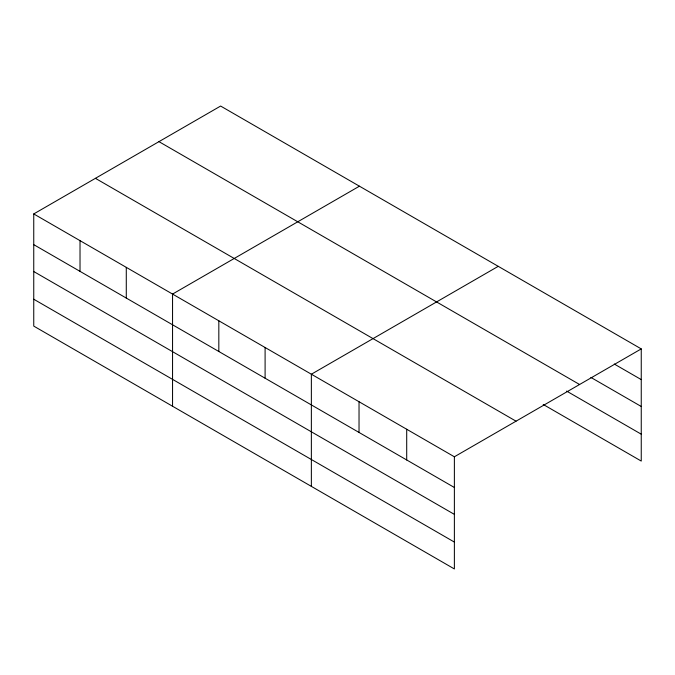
<?xml version="1.0" encoding="UTF-8"?>
<svg xmlns="http://www.w3.org/2000/svg" width="675" height="675" viewBox="0 0 675 675"><rect width="100%" height="100%" fill="white"/><g stroke="black" fill="none" stroke-linecap="round" stroke-linejoin="round"><path stroke-width="1.01" d="M454.376 514.375L454.376 456.781L33.75 213.933L33.75 326.101L454.376 568.949L454.376 514.375L33.75 271.527M33.75 213.933L220.624 106.051L641.25 348.899L641.25 461.067L543.206 404.46M359.429 186.19L172.555 294.072L172.555 406.249M498.234 266.33L311.361 374.22L311.361 486.388M454.376 456.781L641.25 348.899M614.267 364.027L641.25 379.603M590.878 377.409L641.25 406.485M158.954 141.649L579.58 384.497M566.595 391.078L641.25 434.185M95.42 178.335L516.046 421.183M33.75 244.645L454.376 487.493M33.75 299.227L454.376 542.076M406.704 429.258L406.704 459.97M359.032 401.735L359.032 432.447M265.098 347.507L265.098 378.211M218.827 320.785L218.827 351.498M126.284 267.359L126.284 298.072M80.021 240.646L80.021 271.358"/></g></svg>
